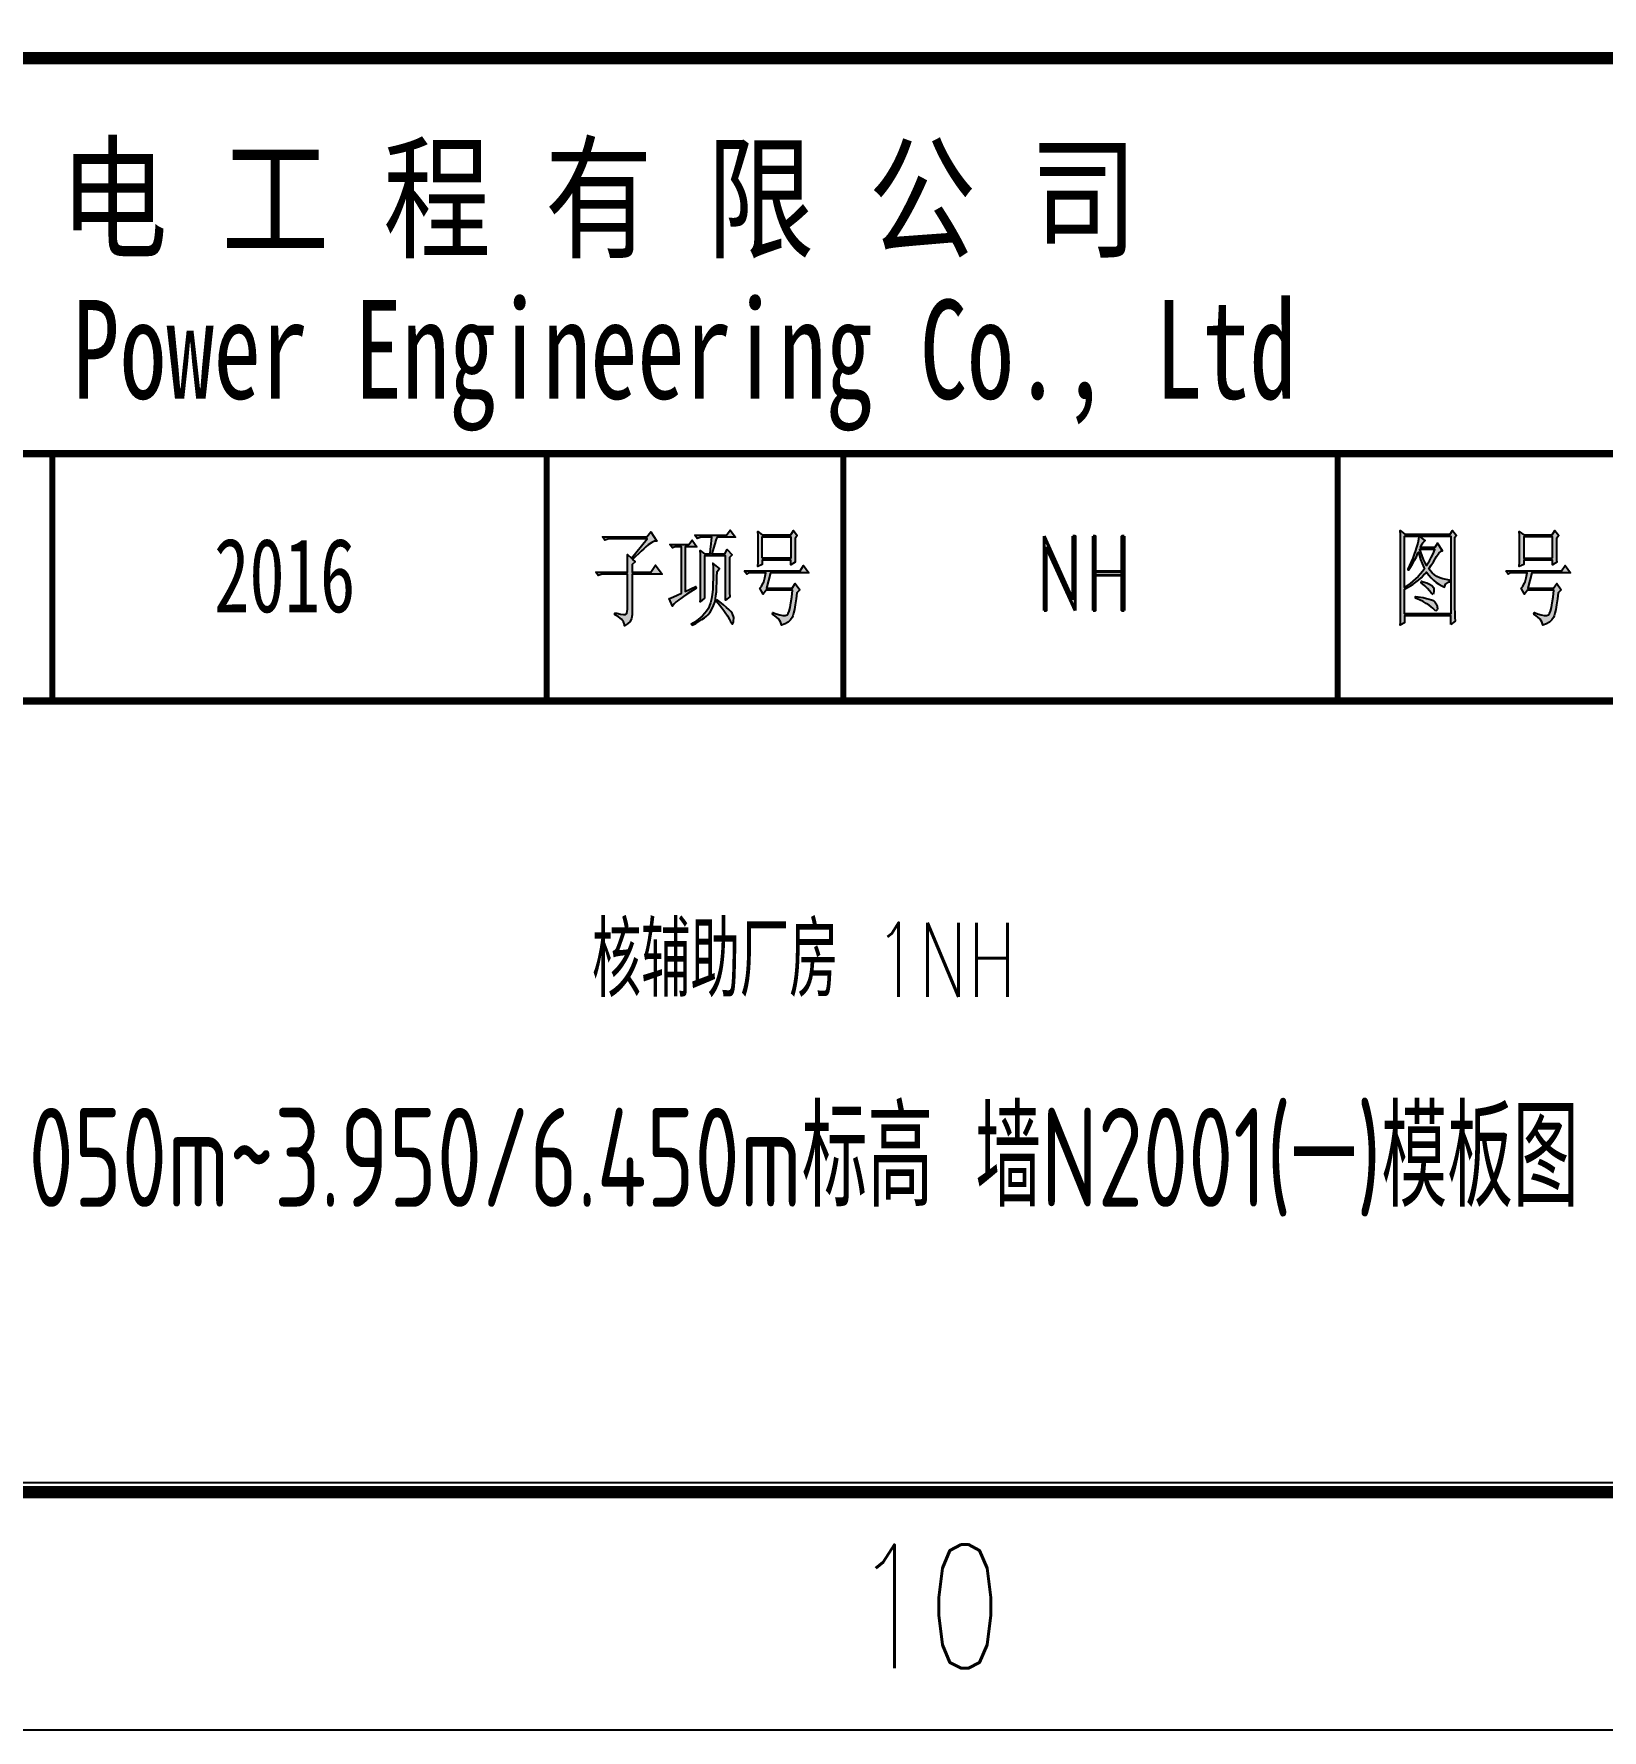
# Model space of a CAD drawing. Extents: x -383207 to 558143, y -95136 to 11777.
# Drawn here: x 290442 to 292028, y -93974 to -92258 of the extents above; entities that cross this region are included whole.
import ezdxf

# ---------------------------------------------------------------- set-up
doc = ezdxf.new("R2010")
doc.units = 0
doc.linetypes.add('CONTINOUS', pattern=[0])
doc.layers.get('0').update_dxf_attribs({"linetype": 'CONTINUOUS'})
for name, color, linetype in [('1', 7, 'CONTINUOUS'), ('B版云线202106', 2, 'CONTINUOUS'), ('TK', 4, 'CONTINUOUS'), ('图框', 4, 'CONTINOUS')]:
    doc.layers.add(name, color=color, linetype=linetype)
doc.styles.add('HZ', font='TXT.shx', dxfattribs={"width": 0.7, "bigfont": 'hz.shx'})
doc.styles.add('RH', font='romans.shx', dxfattribs={"width": 0.7, "bigfont": 'hz.shx'})
doc.styles.add('romand', font='romand.shx', dxfattribs={"width": 0.7, "height": 200, "bigfont": 'OCHINESE.shx'})
doc.styles.add('TSSD_Dimension', font='Tssdeng.shx', dxfattribs={"width": 0.7, "bigfont": 'tssdchn.shx'})
doc.styles.add('宋体', font='', dxfattribs={"width": 0.7})
doc.styles.get('宋体').set_extended_font_data('SimSun')

# ---------------------------------------------------------------- blocks, each defined once
blk = doc.blocks.new('tk1')
blk.add_lwpolyline([(46133.8, -541817.7), (82431.8, -541817.7), (82431.8, -562342.7), (46133.8, -562342.7)], close=True)
at = {"color": 4, "flags": 128}
blk.add_lwpolyline([(82683.8, -562592.7), (45508.8, -562592.7)], dxfattribs=at)
at = {"color": 0, "style": 'HZ', "width": 0.7}
blk.add_text('10', height=125, dxfattribs=at).set_placement((80592.1, -562530.2))

msp = doc.modelspace()

# ---------------------------------------------------------------- hatches: boundary and pattern name
at = {"layer": '1'}
h = msp.add_hatch(color=2, dxfattribs=at)
h.paths.add_polyline_path([(291047.2, -92845.7), (291047.2, -92804.6), (291077.8, -92804.6), (291071.1, -92795.5), (291066.4, -92802.6), (291047.2, -92802.6), (291047.2, -92794.7), (291050.4, -92792.2), (291047.8, -92789.7), (291050.9, -92786.6), (291053.7, -92783.9), (291056.5, -92781.3), (291059, -92779), (291061.3, -92777), (291063.5, -92775.1), (291067.1, -92772.6), (291070.1, -92771.4), (291072.2, -92771.3), (291066.4, -92761.7), (291062.3, -92766.8), (291017.5, -92766.8), (291019.8, -92770.1), (291022.7, -92769.2), (291025.6, -92768.8), (291062.6, -92768.8), (291046.6, -92788.4), (291042.5, -92784.7), (291042.8, -92797.9), (291042.8, -92802.6), (291010.7, -92802.6), (291013.1, -92805.9), (291016, -92805), (291018.9, -92804.6), (291042.8, -92804.6), (291042.8, -92840.1), (291042.1, -92844.5), (291040.5, -92845.5), (291038.5, -92845.3), (291035.6, -92844.9), (291031.8, -92844.2), (291030, -92843.9), (291030, -92845.9), (291033.7, -92847.9), (291036.6, -92850.2), (291038.5, -92852.8), (291039.5, -92855.5), (291039.6, -92856.8), (291042.8, -92854.9), (291045.2, -92852.4), (291046.6, -92849.3)])
h.paths.add_polyline_path([(291120.4, -92785.9), (291141.9, -92785.9), (291141.9, -92831), (291146, -92827.6), (291145.9, -92823), (291145.7, -92814.2), (291145.7, -92787.6), (291148.4, -92785.1), (291143.6, -92779.7), (291141, -92783.9), (291127.9, -92783.9), (291129.5, -92778.4), (291130.9, -92773.9), (291132.1, -92770.2), (291133.1, -92767.4), (291133.2, -92767.2), (291151.8, -92767.2), (291146.6, -92760), (291142.8, -92765.1), (291110.7, -92765.1), (291113, -92768.5), (291116, -92767.5), (291118.9, -92767.2), (291127.9, -92767.2), (291127.6, -92770.2), (291127.3, -92774.3), (291126.7, -92779.3), (291126.2, -92783.9), (291120.6, -92783.9), (291116.2, -92780.6), (291116.4, -92784.7), (291116.5, -92789), (291116.5, -92797.9), (291116.6, -92802.5), (291116.6, -92812.1), (291116.5, -92817), (291116.5, -92821.5), (291116.4, -92825.7), (291116.4, -92829.8), (291116.2, -92832.6), (291120.4, -92828.8)])
h.paths.add_polyline_path([(291106.5, -92822.5), (291110.9, -92819.7), (291112.2, -92818.9), (291111.6, -92817.2), (291101.1, -92822.2), (291101.1, -92776.8), (291112.8, -92776.8), (291108.1, -92770.1), (291104.6, -92774.6), (291085.6, -92774.6), (291088, -92777.9), (291090.9, -92777), (291093.8, -92776.8), (291097.3, -92776.8), (291097.3, -92823.8), (291092.8, -92826), (291089.3, -92827.5), (291086.7, -92828.6), (291085.1, -92829.2), (291084.8, -92829.3), (291088.3, -92837.1), (291089.8, -92834.5), (291091.8, -92832.6), (291092.9, -92831.8), (291094.5, -92830.6), (291096.7, -92829.1), (291099.4, -92827.2), (291102.7, -92825)])
h.paths.add_polyline_path([(291131.2, -92832.1), (291131.7, -92829.5), (291132.1, -92826.2), (291132.5, -92822.4), (291132.8, -92817.9), (291133, -92812.9), (291133.1, -92807.5), (291133.2, -92801.8), (291135.8, -92798.8), (291129.1, -92793.4), (291129.2, -92798.1), (291129.2, -92807.1), (291128.9, -92815.9), (291128.8, -92820), (291128.3, -92825.1), (291127.5, -92829.6), (291126.6, -92833.7), (291125.3, -92837.2), (291124.2, -92839.7), (291122.6, -92842), (291120.9, -92844.2), (291118.6, -92846.6), (291115.9, -92849), (291112.8, -92851.4), (291109.4, -92853.7), (291107.2, -92855.1), (291108.1, -92856.3), (291111.7, -92854.4), (291114.9, -92852.5), (291117.8, -92850.6), (291120.4, -92848.9), (291122.6, -92847), (291123.8, -92845.9), (291126.2, -92843.2), (291128.1, -92840), (291129.8, -92836.3)])
h.paths.add_polyline_path([(291142.8, -92838.2), (291139.8, -92835.7), (291136.2, -92832.7), (291133.4, -92830.5), (291132.8, -92831.8), (291135.7, -92835.5), (291138.2, -92838.7), (291140.2, -92841.4), (291141.6, -92843.4), (291143.8, -92846.8), (291145.7, -92850.3), (291146.8, -92852.5), (291148.7, -92855.1), (291150, -92852.7), (291150.2, -92848.4), (291148.9, -92844.7), (291148.4, -92843.9), (291147.1, -92842.3), (291145.3, -92840.4)])
h.paths.add_polyline_path([(291212.2, -92782.6), (291212.2, -92768.5), (291214.4, -92765.5), (291210.4, -92760.5), (291207.8, -92764.7), (291179, -92764.7), (291174.6, -92761.3), (291174.7, -92765.6), (291174.8, -92770), (291174.8, -92788), (291174.7, -92792.4), (291174.6, -92796.6), (291174.6, -92796.8), (291179, -92794.7), (291179, -92790.5), (291208, -92790.5), (291208, -92795.1), (291212.4, -92792.5), (291212.3, -92790.2), (291212.3, -92786.8)])
h.paths.add_polyline_path([(291179, -92766.8), (291208, -92766.8), (291208, -92788.4), (291179, -92788.4)], flags=16)
h.paths.add_polyline_path([(291187.4, -92803.4), (291226.2, -92803.4), (291220.8, -92796), (291217.2, -92801.3), (291160.8, -92801.3), (291163.2, -92804.6), (291165.8, -92803.4), (291182.4, -92803.4), (291181.5, -92808.2), (291180.5, -92812.2), (291180, -92813.4), (291178.1, -92817.1), (291176.6, -92818.9), (291180, -92824.7), (291182.8, -92820.9), (291209.6, -92820.9), (291208.7, -92827.9), (291207.9, -92833.7), (291207.1, -92838.3), (291206.1, -92842), (291205.2, -92844.4), (291204.2, -92845.8), (291204, -92845.9), (291202.2, -92846.5), (291199.7, -92846.5), (291196.8, -92845.9), (291193, -92844.7), (291189.8, -92843.4), (291189.4, -92845.1), (291193, -92847.6), (291195.7, -92850.2), (291197.5, -92852.9), (291198.4, -92855.7), (291198.4, -92856.3), (291202, -92854.9), (291204.6, -92853.5), (291205.2, -92853), (291207.6, -92850.8), (291209.2, -92848.4), (291209.9, -92846.7), (291210.6, -92844), (291211.5, -92840.3), (291212.3, -92835.5), (291213.1, -92829.6), (291214, -92823.4), (291216.8, -92820.5), (291212.4, -92814.2), (291209.2, -92818.9), (291183.2, -92818.9)])
h = msp.add_hatch(color=2, dxfattribs=at)
h.paths.add_polyline_path([(291879.3, -92839), (291879.3, -92768), (291881.1, -92765.5), (291877.1, -92760.5), (291874.7, -92764.3), (291828.9, -92764.3), (291824.3, -92760.5), (291824.4, -92765.3), (291824.5, -92769.8), (291824.5, -92848.3), (291824.4, -92852.7), (291824.3, -92856.3), (291828.7, -92853.8), (291828.7, -92846.7), (291875.3, -92846.7), (291875.3, -92855.5), (291879.7, -92852.2), (291879.5, -92848), (291879.5, -92843.6)])
h.paths.add_polyline_path([(291828.7, -92819.7), (291831.7, -92818.1), (291834.5, -92816.5), (291837.4, -92814.7), (291840.1, -92812.7), (291842.7, -92810.6), (291845.3, -92808.2), (291847.9, -92805.7), (291850.4, -92803.1), (291850.8, -92802.6), (291853.1, -92805.6), (291855.5, -92808.3), (291858, -92810.8), (291860.6, -92812.9), (291863.3, -92814.8), (291866.3, -92816.4), (291868.9, -92817.6), (291870.2, -92814.7), (291872.9, -92812.7), (291874.1, -92812.2), (291874.1, -92810.6), (291870.6, -92810.1), (291867.4, -92809.4), (291864.3, -92808.3), (291861.4, -92806.9), (291858.8, -92805.2), (291856.4, -92803.1), (291854.2, -92800.7), (291853.1, -92799.3), (291855.6, -92795.5), (291857.8, -92792.1), (291859.6, -92789), (291861, -92786.7), (291863.3, -92783.5), (291865.8, -92781.4), (291866.9, -92780.9), (291861.9, -92773.4), (291859.3, -92777.6), (291844.7, -92777.6), (291846.4, -92773.9), (291847, -92773), (291849.3, -92770.5), (291843.8, -92766.3), (291875.3, -92766.3), (291875.3, -92844.7), (291828.7, -92844.7)], flags=16)
h.paths.add_polyline_path([(291839.7, -92828.8), (291839.7, -92827.2), (291847.6, -92828.3), (291850.9, -92829.1), (291853.6, -92829.8), (291856, -92830.5), (291857.8, -92831.3), (291859.4, -92832.6), (291861.4, -92835.6), (291861.9, -92839.3), (291861.7, -92840.7), (291860.4, -92842), (291857.8, -92839.7), (291857.3, -92839), (291855.6, -92837.5), (291853.4, -92835.8), (291850.6, -92834.2), (291847.6, -92832.4), (291843.9, -92830.6)], flags=0)
h.paths.add_polyline_path([(291828.7, -92818), (291828.7, -92766.3), (291843.2, -92766.3), (291842.8, -92769.4), (291841.9, -92773.4), (291840.4, -92778.3), (291839.7, -92780.6), (291838.4, -92784.5), (291836.9, -92788.4), (291835.3, -92792.2), (291833.7, -92796), (291831.9, -92799.6), (291832.7, -92800.5), (291834.7, -92797.4), (291836.8, -92794.1), (291838.7, -92790.6), (291840.6, -92787), (291842.2, -92783.2), (291842.7, -92782.2), (291843.6, -92786), (291844.9, -92789.9), (291846.5, -92793.8), (291848.1, -92797.9), (291848.7, -92799.3), (291846.8, -92801.8), (291844.7, -92804.3), (291842.3, -92806.8), (291839.8, -92809.3), (291837.1, -92811.6), (291834.3, -92813.9), (291831.2, -92816.2)], flags=16)
h.paths.add_polyline_path([(291845.5, -92813.4), (291845.9, -92811.7), (291847.6, -92812.2), (291851.1, -92813.5), (291854, -92814.7), (291856.1, -92815.9), (291858.1, -92818.5), (291858.3, -92822.5), (291857.4, -92825.3), (291855.5, -92823.4), (291854, -92821.5), (291851.8, -92819.1), (291849, -92816.5)], flags=0)
h.paths.add_polyline_path([(291850.8, -92796), (291849.2, -92793.2), (291847.6, -92789.9), (291846, -92786), (291844.4, -92781.4), (291843.8, -92779.7), (291859.3, -92779.7), (291857.5, -92783.9), (291855.6, -92787.7), (291853.8, -92791.1), (291851.9, -92794.3)], flags=16)
h.paths.add_polyline_path([(291982.3, -92782.6), (291982.3, -92768.5), (291984.5, -92765.5), (291980.5, -92760.5), (291977.9, -92764.7), (291949.1, -92764.7), (291944.7, -92761.3), (291944.8, -92765.6), (291944.9, -92770), (291944.9, -92788), (291944.8, -92792.4), (291944.7, -92796.6), (291944.7, -92796.8), (291949.1, -92794.7), (291949.1, -92790.5), (291978.1, -92790.5), (291978.1, -92795.1), (291982.5, -92792.5), (291982.4, -92790.2), (291982.4, -92786.8)])
h.paths.add_polyline_path([(291949.1, -92766.8), (291978.1, -92766.8), (291978.1, -92788.4), (291949.1, -92788.4)], flags=16)
h.paths.add_polyline_path([(291957.5, -92803.4), (291996.3, -92803.4), (291991, -92796), (291987.2, -92801.3), (291930.9, -92801.3), (291933.3, -92804.6), (291935.9, -92803.4), (291952.5, -92803.4), (291951.6, -92808.2), (291950.6, -92812.2), (291950.1, -92813.4), (291948.2, -92817.1), (291946.7, -92818.9), (291950.1, -92824.7), (291952.9, -92820.9), (291979.7, -92820.9), (291978.8, -92827.9), (291978, -92833.7), (291977.2, -92838.3), (291976.2, -92842), (291975.3, -92844.4), (291974.3, -92845.8), (291972.3, -92846.5), (291969.8, -92846.5), (291966.8, -92845.9), (291963.1, -92844.7), (291959.9, -92843.4), (291959.5, -92845.1), (291963.1, -92847.6), (291965.8, -92850.2), (291967.6, -92852.9), (291968.5, -92855.7), (291968.5, -92856.3), (291972.1, -92854.9), (291974.7, -92853.5), (291975.3, -92853), (291977.6, -92850.8), (291979.3, -92848.4), (291980, -92846.7), (291980.7, -92844), (291981.6, -92840.3), (291982.4, -92835.5), (291983.2, -92829.6), (291984, -92823.4), (291986.9, -92820.5), (291982.5, -92814.2), (291979.3, -92818.9), (291953.4, -92818.9)])

# ---------------------------------------------------------------- linework, layer by layer
msp.add_lwpolyline([(256188, -72948.5), (293363, -72948.5), (293363, -93973.5), (256188, -93973.5)], close=True)
at = {"layer": '1', "color": 2}
msp.add_line((293111, -93732.8), (288610.7, -93732.8), dxfattribs=at)
msp.add_line((293111, -93732.8), (288610.7, -93732.8), dxfattribs=at)
at = {"layer": '1', "color": 2, "const_width": 12.5}
for points in [[(288610.7, -93732.8), (293111, -93732.8), (293111, -90438.6), (288610.7, -90438.6)], [(288610.7, -92282.8), (293111, -92282.8), (293111, -93732.8), (288610.7, -93732.8)]]:
    msp.add_lwpolyline(points, close=True, dxfattribs=at)
at = {"layer": '1', "color": 2}
for points, const_width in [([(288610.7, -92682.8), (293111, -92682.8)], 7.5), ([(290460.8, -92682.8), (290460.8, -92932.8)], 6.25), ([(290960.9, -92682.8), (290960.9, -92932.8)], 6.25), ([(291260.9, -92682.8), (291260.9, -92932.8)], 6.25), ([(291760.9, -92682.8), (291760.9, -92932.8)], 6.25), ([(290160.8, -92932.8), (293111, -92932.8)], 7.5)]:
    msp.add_lwpolyline(points, dxfattribs=dict(at, const_width=const_width))
for points in [[(291116.4, -92825.7), (291116.5, -92821.5), (291116.5, -92817), (291116.6, -92812.1), (291116.6, -92802.5), (291116.5, -92797.9), (291116.5, -92789), (291116.4, -92784.7), (291116.2, -92780.6), (291120.6, -92783.9), (291126.2, -92783.9), (291126.7, -92779.3), (291127.3, -92774.3), (291127.6, -92770.2), (291127.9, -92767.2), (291118.9, -92767.2), (291116, -92767.5), (291113, -92768.5), (291110.7, -92765.1), (291142.8, -92765.1), (291146.6, -92760), (291151.8, -92767.2), (291133.2, -92767.2), (291133.1, -92767.4), (291132.1, -92770.2), (291130.9, -92773.9), (291129.5, -92778.4), (291127.9, -92783.9), (291141, -92783.9), (291143.6, -92779.7), (291148.4, -92785.1), (291145.7, -92787.6), (291145.7, -92814.2), (291145.9, -92823), (291146, -92827.6), (291141.9, -92831), (291141.9, -92785.9), (291120.4, -92785.9), (291120.4, -92828.8), (291116.2, -92832.6), (291116.4, -92829.8)], [(291207.8, -92764.7), (291210.4, -92760.5), (291214.4, -92765.5), (291212.2, -92768.5), (291212.2, -92782.6), (291212.3, -92786.8), (291212.3, -92790.2), (291212.4, -92792.5), (291208, -92795.1), (291208, -92790.5), (291179, -92790.5), (291179, -92794.7), (291174.6, -92796.8), (291174.6, -92796.6), (291174.7, -92792.4), (291174.8, -92788), (291174.8, -92770), (291174.7, -92765.6), (291174.6, -92761.3), (291179, -92764.7)], [(291875.3, -92855.5), (291875.3, -92846.7), (291828.7, -92846.7), (291828.7, -92853.8), (291824.3, -92856.3), (291824.4, -92852.7), (291824.5, -92848.3), (291824.5, -92769.8), (291824.4, -92765.3), (291824.3, -92760.5), (291828.9, -92764.3), (291874.7, -92764.3), (291877.1, -92760.5), (291881.1, -92765.5), (291879.3, -92768), (291879.3, -92839), (291879.5, -92843.6), (291879.5, -92848), (291879.7, -92852.2)], [(291977.9, -92764.7), (291980.5, -92760.5), (291984.5, -92765.5), (291982.3, -92768.5), (291982.3, -92782.6), (291982.4, -92786.8), (291982.4, -92790.2), (291982.5, -92792.5), (291978.1, -92795.1), (291978.1, -92790.5), (291949.1, -92790.5), (291949.1, -92794.7), (291944.7, -92796.8), (291944.7, -92796.6), (291944.8, -92792.4), (291944.9, -92788), (291944.9, -92770), (291944.8, -92765.6), (291944.7, -92761.3), (291949.1, -92764.7)], [(291063.5, -92775.1), (291061.3, -92777), (291059, -92779), (291056.5, -92781.3), (291053.7, -92783.9), (291050.9, -92786.6), (291047.8, -92789.7), (291050.4, -92792.2), (291047.2, -92794.7), (291047.2, -92802.6), (291066.4, -92802.6), (291071.1, -92795.5), (291077.8, -92804.6), (291047.2, -92804.6), (291047.2, -92845.7), (291046.6, -92849.3), (291045.2, -92852.4), (291042.8, -92854.9), (291039.6, -92856.8), (291039.5, -92855.5), (291038.5, -92852.8), (291036.6, -92850.2), (291033.7, -92847.9), (291030, -92845.9), (291030, -92843.9), (291031.8, -92844.2), (291035.6, -92844.9), (291038.5, -92845.3), (291040.5, -92845.5), (291042.1, -92844.5), (291042.8, -92840.1), (291042.8, -92804.6), (291018.9, -92804.6), (291016, -92805), (291013.1, -92805.9), (291010.7, -92802.6), (291042.8, -92802.6), (291042.8, -92797.9), (291042.5, -92784.7), (291046.6, -92788.4), (291062.6, -92768.8), (291025.6, -92768.8), (291022.7, -92769.2), (291019.8, -92770.1), (291017.5, -92766.8), (291062.3, -92766.8), (291066.4, -92761.7), (291072.2, -92771.3), (291070.1, -92771.4), (291067.1, -92772.6)], [(291091.8, -92832.6), (291089.8, -92834.5), (291088.3, -92837.1), (291084.8, -92829.3), (291085.1, -92829.2), (291086.7, -92828.6), (291089.3, -92827.5), (291092.8, -92826), (291097.3, -92823.8), (291097.3, -92776.8), (291093.8, -92776.8), (291090.9, -92777), (291088, -92777.9), (291085.6, -92774.6), (291104.6, -92774.6), (291108.1, -92770.1), (291112.8, -92776.8), (291101.1, -92776.8), (291101.1, -92822.2), (291111.6, -92817.2), (291112.2, -92818.9), (291110.9, -92819.7), (291106.5, -92822.5), (291102.7, -92825), (291099.4, -92827.2), (291096.7, -92829.1), (291094.5, -92830.6), (291092.9, -92831.8)], [(291179, -92788.4), (291179, -92766.8), (291208, -92766.8), (291208, -92788.4)], [(291860.6, -92812.9), (291863.3, -92814.8), (291866.3, -92816.4), (291868.9, -92817.6), (291870.2, -92814.7), (291872.9, -92812.7), (291874.1, -92812.2), (291874.1, -92810.6), (291870.6, -92810.1), (291867.4, -92809.4), (291864.3, -92808.3), (291861.4, -92806.9), (291858.8, -92805.2), (291856.4, -92803.1), (291854.2, -92800.7), (291853.1, -92799.3), (291855.6, -92795.5), (291857.8, -92792.1), (291859.6, -92789), (291861, -92786.7), (291863.3, -92783.5), (291865.8, -92781.4), (291866.9, -92780.9), (291861.9, -92773.4), (291859.3, -92777.6), (291844.7, -92777.6), (291846.4, -92773.9), (291847, -92773), (291849.3, -92770.5), (291843.8, -92766.3), (291875.3, -92766.3), (291875.3, -92844.7), (291828.7, -92844.7), (291828.7, -92819.7), (291831.7, -92818.1), (291834.5, -92816.5), (291837.4, -92814.7), (291840.1, -92812.7), (291842.7, -92810.6), (291845.3, -92808.2), (291847.9, -92805.7), (291850.4, -92803.1), (291850.8, -92802.6), (291853.1, -92805.6), (291855.5, -92808.3), (291858, -92810.8)], [(291843.6, -92786), (291844.9, -92789.9), (291846.5, -92793.8), (291848.1, -92797.9), (291848.7, -92799.3), (291846.8, -92801.8), (291844.7, -92804.3), (291842.3, -92806.8), (291839.8, -92809.3), (291837.1, -92811.6), (291834.3, -92813.9), (291831.2, -92816.2), (291828.7, -92818), (291828.7, -92766.3), (291843.2, -92766.3), (291842.8, -92769.4), (291841.9, -92773.4), (291840.4, -92778.3), (291839.7, -92780.6), (291838.4, -92784.5), (291836.9, -92788.4), (291835.3, -92792.2), (291833.7, -92796), (291831.9, -92799.6), (291832.7, -92800.5), (291834.7, -92797.4), (291836.8, -92794.1), (291838.7, -92790.6), (291840.6, -92787), (291842.2, -92783.2), (291842.7, -92782.2)], [(291978.1, -92788.4), (291978.1, -92766.8), (291949.1, -92766.8), (291949.1, -92788.4)], [(291123.8, -92845.9), (291126.2, -92843.2), (291128.1, -92840), (291129.8, -92836.3), (291131.2, -92832.1), (291131.7, -92829.5), (291132.1, -92826.2), (291132.5, -92822.4), (291132.8, -92817.9), (291133, -92812.9), (291133.1, -92807.5), (291133.2, -92801.8), (291135.8, -92798.8), (291129.1, -92793.4), (291129.2, -92798.1), (291129.2, -92807.1), (291128.9, -92815.9), (291128.8, -92820), (291128.3, -92825.1), (291127.5, -92829.6), (291126.6, -92833.7), (291125.3, -92837.2), (291124.2, -92839.7), (291122.6, -92842), (291120.9, -92844.2), (291118.6, -92846.6), (291115.9, -92849), (291112.8, -92851.4), (291109.4, -92853.7), (291107.2, -92855.1), (291108.1, -92856.3), (291111.7, -92854.4), (291114.9, -92852.5), (291117.8, -92850.6), (291120.4, -92848.9), (291122.6, -92847)], [(291851.9, -92794.3), (291853.8, -92791.1), (291855.6, -92787.7), (291857.5, -92783.9), (291859.3, -92779.7), (291843.8, -92779.7), (291844.4, -92781.4), (291846, -92786), (291847.6, -92789.9), (291849.2, -92793.2), (291850.8, -92796)], [(291160.8, -92801.3), (291217.2, -92801.3), (291220.8, -92796), (291226.2, -92803.4), (291187.4, -92803.4), (291183.2, -92818.9), (291209.2, -92818.9), (291212.4, -92814.2), (291216.8, -92820.5), (291214, -92823.4), (291213.1, -92829.6), (291212.3, -92835.5), (291211.5, -92840.3), (291210.6, -92844), (291209.9, -92846.7), (291209.2, -92848.4), (291207.6, -92850.8), (291205.2, -92853), (291204.6, -92853.5), (291202, -92854.9), (291198.4, -92856.3), (291198.4, -92855.7), (291197.5, -92852.9), (291195.7, -92850.2), (291193, -92847.6), (291189.4, -92845.1), (291189.8, -92843.4), (291193, -92844.7), (291196.8, -92845.9), (291199.7, -92846.5), (291202.2, -92846.5), (291204, -92845.9), (291204.2, -92845.8), (291205.2, -92844.4), (291206.1, -92842), (291207.1, -92838.3), (291207.9, -92833.7), (291208.7, -92827.9), (291209.6, -92820.9), (291182.8, -92820.9), (291180, -92824.7), (291176.6, -92818.9), (291178.1, -92817.1), (291180, -92813.4), (291180.5, -92812.2), (291181.5, -92808.2), (291182.4, -92803.4), (291165.8, -92803.4), (291163.2, -92804.6)], [(291857.4, -92825.3), (291855.5, -92823.4), (291854, -92821.5), (291851.8, -92819.1), (291849, -92816.5), (291845.5, -92813.4), (291845.9, -92811.7), (291847.6, -92812.2), (291851.1, -92813.5), (291854, -92814.7), (291856.1, -92815.9), (291858.1, -92818.5), (291858.3, -92822.5)], [(291930.9, -92801.3), (291987.2, -92801.3), (291991, -92796), (291996.3, -92803.4), (291957.5, -92803.4), (291953.4, -92818.9), (291979.3, -92818.9), (291982.5, -92814.2), (291986.9, -92820.5), (291984, -92823.4), (291983.2, -92829.6), (291982.4, -92835.5), (291981.6, -92840.3), (291980.7, -92844), (291980, -92846.7), (291979.3, -92848.4), (291977.6, -92850.8), (291975.3, -92853), (291974.7, -92853.5), (291972.1, -92854.9), (291968.5, -92856.3), (291968.5, -92855.7), (291967.6, -92852.9), (291965.8, -92850.2), (291963.1, -92847.6), (291959.5, -92845.1), (291959.9, -92843.4), (291963.1, -92844.7), (291966.8, -92845.9), (291969.8, -92846.5), (291972.3, -92846.5), (291974.1, -92845.9), (291974.3, -92845.8), (291975.3, -92844.4), (291976.2, -92842), (291977.2, -92838.3), (291978, -92833.7), (291978.8, -92827.9), (291979.7, -92820.9), (291952.9, -92820.9), (291950.1, -92824.7), (291946.7, -92818.9), (291948.2, -92817.1), (291950.1, -92813.4), (291950.6, -92812.2), (291951.6, -92808.2), (291952.5, -92803.4), (291935.9, -92803.4), (291933.3, -92804.6)], [(291860.4, -92842), (291857.8, -92839.7), (291857.3, -92839), (291855.6, -92837.5), (291853.4, -92835.8), (291850.6, -92834.2), (291847.6, -92832.4), (291843.9, -92830.6), (291839.7, -92828.8), (291839.7, -92827.2), (291847.6, -92828.3), (291850.9, -92829.1), (291853.6, -92829.8), (291856, -92830.5), (291857.8, -92831.3), (291859.4, -92832.6), (291861.4, -92835.6), (291861.9, -92839.3), (291861.7, -92840.7)], [(291138.2, -92838.7), (291140.2, -92841.4), (291141.6, -92843.4), (291143.8, -92846.8), (291145.7, -92850.3), (291146.8, -92852.5), (291148.7, -92855.1), (291150, -92852.7), (291150, -92852.5), (291150.2, -92848.4), (291148.9, -92844.7), (291148.4, -92843.9), (291147.1, -92842.3), (291145.3, -92840.4), (291142.8, -92838.2), (291139.8, -92835.7), (291136.2, -92832.7), (291133.4, -92830.5), (291132.8, -92831.8), (291135.7, -92835.5)]]:
    msp.add_lwpolyline(points, close=True, dxfattribs=at)
at = {"layer": '图框', "color": 2}
msp.add_line((293111, -93732.8), (288610.7, -93732.8), dxfattribs=at)

# ---------------------------------------------------------------- block references
at = {"layer": 'B版云线202106'}
msp.add_blockref('tk1', (210679.2, 468619.2), dxfattribs=at)

# ---------------------------------------------------------------- texts
at = {"color": 2, "linetype": 'Continuous', "insert": (290695.9, -92806.2), "char_height": 75, "attachment_point": 5, "style": '宋体'}
msp.add_mtext_dynamic_manual_height_columns('2016', width=432.741, gutter_width=25, heights=[0], dxfattribs=at)
at = {"layer": '1', "color": 2, "style": '宋体'}
for s, width, p in [('中 国 核 电 工 程 有 限 公 司', 0.8, (289977.7, -92474.5)), ('China Nuclear Power Engineering Co., Ltd', 0.7, (289814.5, -92627.2))]:
    msp.add_text(s, height=100.005, dxfattribs=dict(at, width=width)).set_placement(p)
at = {"layer": 'TK', "color": 2, "style": 'romand', "width": 0.7}
msp.add_text('NH', height=75, dxfattribs=at).set_placement((291455, -92841.2))
at = {"layer": 'TK', "color": 1, "width": 0.7}
for s, height, style, p in [('核辅助厂房 1NH ', 75, 'RH', (291006.7, -93232.2)), ('-0.050m~3.950/6.450m标高 墙N2001(一)模板图', 100.005, 'TSSD_Dimension', (290326, -93444.4))]:
    msp.add_text(s, height=height, dxfattribs=dict(at, style=style)).set_placement(p)

doc.saveas('drawing.dxf')
